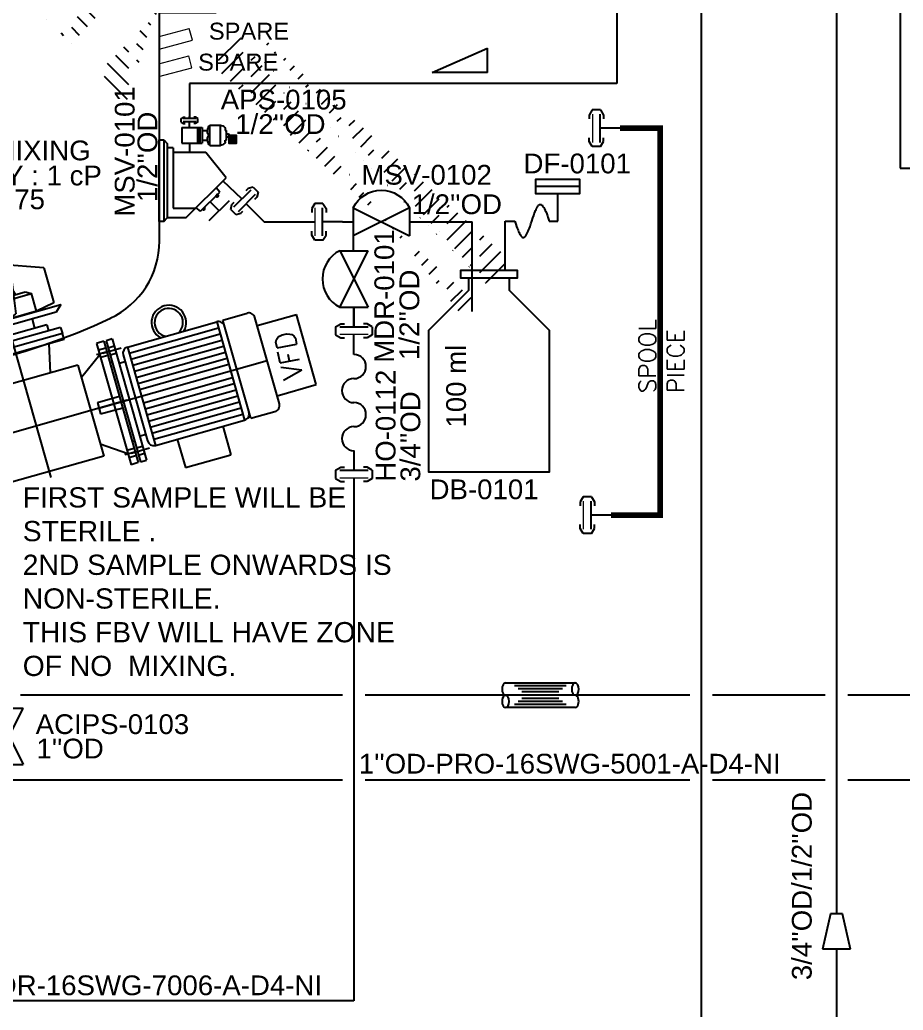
# Model space of a CAD drawing. Header units: millimetres. Extents: x -6754 to 5895, y -4820 to 1016.
# Drawn here: x -3383 to -3226.6, y -1913.6 to -1738.2 of the extents above; entities that cross this region are included whole.
import ezdxf
from ezdxf.enums import TextEntityAlignment as Align

# ---------------------------------------------------------------- set-up
doc = ezdxf.new("R2010")
doc.units = ezdxf.units.MM
doc.linetypes.add('HIDDEN', pattern=[0.375, 0.25, -0.125])
doc.layers.get('0').update_dxf_attribs({"linetype": 'CONTINUOUS'})
for name, color, linetype in [('P---AGITD------', 7, 'CONTINUOUS'), ('P---AGITD-TEXT-18-25', 3, 'CONTINUOUS'), ('P---AGITD-TEXT-25-35', 2, 'CONTINUOUS'), ('P---PEQID------', 7, 'CONTINUOUS'), ('P---PFLTD------', 7, 'CONTINUOUS'), ('P---PFLTD-TEXT-18-25', 3, 'CONTINUOUS'), ('P---PHOSD-TEXT-25-35', 2, 'CONTINUOUS'), ('P---PLINB-CHWS011', 7, 'CONTINUOUS'), ('P---PLINB-CIPS038', 7, 'CONTINUOUS'), ('P---PLINB-DRH002', 7, 'CONTINUOUS'), ('P---PLINB-DRH021', 7, 'CONTINUOUS'), ('P---PLINB-DRH029', 7, 'CONTINUOUS'), ('P---PLINB-DROD004', 7, 'CONTINUOUS'), ('P---PLINB-DROD010', 7, 'CONTINUOUS'), ('P---PLINB-DROD014', 7, 'CONTINUOUS'), ('P---PLINB-DROD021', 7, 'CONTINUOUS'), ('P---PLINB-EX011', 7, 'CONTINUOUS'), ('P---PLINB-P018', 7, 'CONTINUOUS'), ('P---PLINB-P024', 7, 'CONTINUOUS'), ('P---PLINB-PRO009', 7, 'CONTINUOUS'), ('P---PLINB-PS023', 7, 'CONTINUOUS'), ('P---PLIND-TEXT-25-35', 2, 'CONTINUOUS'), ('P---PREDD-TEXT-18-25', 3, 'CONTINUOUS'), ('P---PVLSD------', 7, 'CONTINUOUS'), ('P---PVLSD-TEXT-18-25', 3, 'CONTINUOUS'), ('P---PVLSD-TEXT-25-35', 2, 'CONTINUOUS'), ('P---STRND------', 7, 'CONTINUOUS'), ('P---STRND-TEXT-25-35', 2, 'CONTINUOUS'), ('P---TANKB-V01', 7, 'CONTINUOUS'), ('VALVE', 6, 'CONTINUOUS'), ('VESSEL', 7, 'CONTINUOUS')]:
    doc.layers.add(name, color=color, linetype=linetype)
doc.styles.add('ROMANS', font='romans.shx')
doc.styles.get("Standard").update_dxf_attribs({"font": 'arial.ttf'})
pattern_1 = [(45, (708908577.5891, 361984327.2978), (0, 2.4091757430243), [5.110633514888, -1.703544504963]), (135, (708908578.7937, 361984328.5024), (2e-16, 2.4091757430243), [5.110633514888, -1.703544504963])]

# ---------------------------------------------------------------- blocks, each defined once
blk = doc.blocks.new('A$C01EA5890')
for p, q in [((9.62, 59.03), (28.98, 3.2)), ((8.18, 55.4), (13.01, 57.08)), ((8.18, 55.4), (10.27, 49.37)), ((11.49, 55.71), (10.21, 55.26)), ((10.21, 55.26), (15.16, 52.86)), ((11.49, 55.71), (16.01, 53.51)), ((13.01, 57.08), (15.1, 51.04)), ((24.14, 56.16), (13.27, 56.32)), ((24.14, 56.16), (27.17, 47.42)), ((0, 47.78), (8.44, 54.65)), ((15.16, 52.86), (16.76, 44.44)), ((16.01, 53.51), (17.79, 44.11)), ((10.27, 49.37), (15.1, 51.04)), ((14.65, 50.88), (14.91, 50.13)), ((3.03, 39.04), (0, 47.78)), ((6.29, 44.28), (21.38, 49.51)), ((7.33, 45.49), (19.81, 49.81)), ((10.98, 48.77), (9.84, 47.44)), ((10.72, 49.52), (10.98, 48.77)), ((10.98, 48.77), (14.91, 50.13)), ((14.91, 50.13), (16.63, 49.8)), ((17.23, 49.28), (17.34, 48.96)), ((19.81, 49.81), (21.38, 49.51)), ((22.92, 45.05), (21.38, 49.51)), ((78.93, 44.66), (88.67, 48.04)), ((94.72, 30.59), (88.67, 48.04)), ((1.8, 37.72), (28.96, 47.14)), ((7.33, 45.49), (6.29, 44.28)), ((9.69, 46.66), (9.8, 46.34)), ((27.17, 47.42), (22.92, 45.05)), ((28.96, 47.14), (27.97, 45.11)), ((70.17, 45.54), (76.2, 47.64)), ((78.64, 21.1), (70.17, 45.54)), ((85.67, 25.22), (78.24, 46.65)), ((27.97, 45.11), (3.83, 36.74)), ((7.83, 39.82), (6.29, 44.28)), ((22.92, 45.05), (7.83, 39.82)), ((14.31, 42.06), (16.76, 44.44)), ((16.45, 42.8), (17.79, 44.11)), ((21.94, 43.02), (22.72, 40.75)), ((46.48, 37.33), (68.66, 45.02)), ((47, 35.82), (69.18, 43.51)), ((68.66, 45.02), (77.14, 20.57)), ((29.28, 41.34), (5.14, 32.97)), ((25.74, 41.8), (7.63, 35.52)), ((25.74, 41.8), (26.26, 40.29)), ((29.28, 41.34), (29.8, 39.83)), ((47.52, 34.31), (69.7, 42)), ((48.05, 32.8), (70.23, 40.49)), ((1.8, 37.72), (3.83, 36.74)), ((3.03, 39.04), (7.83, 39.82)), ((29.8, 39.83), (5.66, 31.46)), ((30.33, 38.32), (6.19, 29.95)), ((9.87, 38.83), (10.65, 36.57)), ((30.33, 38.32), (29.8, 39.83)), ((40.43, 38.44), (38.62, 37.81)), ((38.62, 37.81), (49.08, 7.63)), ((40.43, 38.44), (50.89, 8.26)), ((42.47, 39.15), (40.96, 38.62)), ((40.96, 38.62), (51.42, 8.45)), ((42.47, 39.15), (52.93, 8.97)), ((48.57, 31.29), (70.75, 38.98)), ((7.63, 35.52), (8.16, 34.01)), ((26.56, 37.01), (27.34, 29.68)), ((42.1, 36.06), (38.78, 34.91)), ((41.03, 36.71), (39.22, 36.08)), ((40.15, 21.44), (81.95, 35.94)), ((40.36, 35.46), (44.89, 37.03)), ((41.56, 36.89), (43.07, 37.41)), ((42.19, 35.08), (43.69, 35.6)), ((45.49, 35.29), (52.92, 13.87)), ((46.48, 37.33), (54.95, 12.88)), ((49.09, 29.78), (71.27, 37.47)), ((49.62, 28.27), (71.8, 35.97)), ((5.14, 32.97), (5.66, 31.46)), ((35.24, 29.03), (39.58, 35.04)), ((41.66, 34.9), (39.85, 34.27)), ((42.26, 33.16), (42.79, 33.34)), ((42.26, 33.16), (49.06, 13.54)), ((44.56, 33.11), (46.07, 33.63)), ((50.14, 26.76), (72.32, 34.46)), ((6.19, 29.95), (5.66, 31.46)), ((34.19, 32.05), (7.03, 22.63)), ((9.96, 31.26), (13.88, 25.01)), ((34.19, 32.05), (42.04, 9.42)), ((51.29, 23.44), (73.47, 31.14)), ((84.98, 27.21), (94.72, 30.59)), ((51.81, 21.94), (74, 29.63)), ((52.34, 20.43), (74.52, 28.12)), ((52.86, 18.92), (75.04, 26.61)), ((53.38, 17.41), (75.57, 25.1)), ((7.03, 22.63), (14.88, 0)), ((47.17, 23.87), (9.45, 10.79)), ((39.66, 22.88), (45.16, 24.79)), ((39.66, 22.88), (40.65, 20.01)), ((53.91, 15.9), (76.09, 23.59)), ((78.64, 21.1), (84.68, 23.19)), ((40.65, 20.01), (46.16, 21.92)), ((54.43, 14.39), (76.61, 22.08)), ((54.95, 12.88), (77.14, 20.57)), ((71.7, 18.69), (74.16, 11.6)), ((50.84, 15), (52.35, 15.53)), ((49.06, 13.54), (49.59, 13.73)), ((60.39, 14.77), (62.85, 7.67)), ((40.99, 12.44), (48.12, 10.41)), ((50.73, 11.16), (47.41, 10.01)), ((49.66, 11.81), (47.85, 11.18)), ((49, 10.56), (53.52, 12.13)), ((50.19, 11.99), (51.7, 12.51)), ((50.82, 10.18), (52.33, 10.7)), ((62.85, 7.67), (74.16, 11.6)), ((42.04, 9.42), (14.88, 0)), ((50.29, 10), (48.48, 9.37)), ((50.89, 8.26), (49.08, 7.63)), ((51.42, 8.45), (52.93, 8.97))]:
    blk.add_line(p, q)
for centre, radius, start, end in [((10.85, 55.49), 2.15, 40.6936, 177.5564), ((16.48, 49.01), 0.799, 19.125, 79.125), ((56.55, 44.12), 4.39, 333.964, 244.286), ((56.55, 44.12), 3.59, 319.0515, 259.1986), ((76.73, 46.13), 1.6, 19.125, 109.125), ((10.44, 46.92), 0.799, 139.125, 199.125), ((69.18, 43.51), 1.6, 19.125, 109.125), ((47, 35.82), 1.6, 109.125, 199.125), ((84.16, 24.7), 1.6, 289.125, 19.125), ((76.61, 22.08), 1.6, 289.125, 19.125), ((54.43, 14.39), 1.6, 199.125, 289.125)]:
    blk.add_arc(centre, radius, start, end)
blk = doc.blocks.new('phi_15862426439')
at = {"color": 0, "linetype": 'ByBlock', "xscale": 0.8324213095647792, "yscale": 0.8324213095647792, "zscale": 0.8324213095647792}
blk.add_blockref('A$C01EA5890', (-13.89, -32.18), dxfattribs=at)
at = {"flags": 1}
blk.add_attdef('PHI_CONNECTIONPOINT', (0, 0), '', height=0.1, rotation=180, dxfattribs=at)
blk.add_attdef('PHI_INSERTPOINT', (0, 0), '', height=0.1, dxfattribs=at)
for tag, p in [('TAG_PRJ', (5.93, -33.83)), ('CODE', (8.25, -37.33))]:
    blk.add_attdef(tag, p, '', height=2.5)
blk = doc.blocks.new('phi_15825383630')
at = {"color": 0, "linetype": 'ByBlock'}
for p, q in [((-9.31, 8.69), (-9.31, 13.59)), ((-7.78, 8.69), (-9.31, 8.69)), ((0, 8.69), (-1.7, 8.69)), ((0, 0), (0, 8.69))]:
    blk.add_line(p, q, dxfattribs=at)
for points in [[(-5.39, 13.59), (-13.23, 13.59), (-13.23, 16.07), (-5.39, 16.07), (-5.39, 13.59), (-5.39, 13.59)], [(-13.23, 14.83), (-5.39, 14.83), (-5.39, 14.83)], [(-1.7, 8.69), (-1.89, 8.14), (-2.03, 7.74), (-2.14, 7.45), (-2.3, 7.04), (-2.38, 6.85), (-2.46, 6.67), (-2.55, 6.47), (-2.64, 6.32), (-2.71, 6.19), (-2.77, 6.09), (-2.88, 5.95), (-2.97, 5.86), (-3.03, 5.81), (-3.13, 5.77), (-3.22, 5.75), (-3.32, 5.76), (-3.4, 5.8), (-3.47, 5.86), (-3.54, 5.92), (-3.65, 6.06), (-3.74, 6.18), (-3.86, 6.4), (-3.99, 6.66), (-4.08, 6.87), (-4.17, 7.07), (-4.31, 7.45), (-4.42, 7.74), (-4.58, 8.21), (-4.74, 8.69), (-4.93, 9.25), (-5.06, 9.65), (-5.17, 9.95), (-5.32, 10.37), (-5.4, 10.56), (-5.48, 10.75), (-5.57, 10.95), (-5.65, 11.1), (-5.73, 11.23), (-5.79, 11.32), (-5.91, 11.46), (-5.99, 11.54), (-6.06, 11.59), (-6.16, 11.62), (-6.26, 11.63), (-6.37, 11.59), (-6.46, 11.54), (-6.55, 11.47), (-6.62, 11.39), (-6.75, 11.23), (-6.84, 11.09), (-6.98, 10.84), (-7.12, 10.57), (-7.22, 10.35), (-7.39, 9.94), (-7.5, 9.62), (-7.58, 9.38), (-7.69, 9.03), (-7.78, 8.69)]]:
    blk.add_lwpolyline(points, dxfattribs=at)
blk.add_attdef('CODE', (-16.66, 18.93), '', height=2)
at = {"flags": 1}
for p, rotation in [((-13.23, 16.07), 180), ((-9.31, 16.07), 90)]:
    blk.add_attdef('PHI_CONNECTIONPOINT', p, '', height=0.08, rotation=rotation, dxfattribs=at)
blk.add_attdef('PHI_CONNECTIONPOINT', (-5.39, 16.07), '', height=0.08, dxfattribs=at)
blk = doc.blocks.new('phi_15825385022')
at = {"color": 0, "linetype": 'ByBlock'}
for points in [[(-4.97, 35.81), (-4.97, 35.81), (4.97, 35.81), (4.97, 34.39), (-4.97, 34.39), (-4.97, 35.81)], [(3.55, 34.39), (3.55, 34.39), (3.55, 32.26), (10.65, 25.16), (10.65, 0), (-10.65, 0), (-10.65, 25.16), (-3.55, 32.26), (-3.55, 34.39)]]:
    blk.add_lwpolyline(points, dxfattribs=at)
for tag, p in [('USER1', (-4.08, 7.91)), ('CODE', (1.54, 7.25))]:
    blk.add_attdef(tag, p, '', height=3.5, rotation=90)
at = {"flags": 1}
blk.add_attdef('PHI_INSERTPOINT', (0, 0), '', height=0.129, dxfattribs=at)
blk = doc.blocks.new('mdv')
at = {"color": 6}
blk.add_arc((2897.55, 795.91), 5.59, 26.5651, 153.4349, dxfattribs=at)
at = {"layer": 'VALVE'}
for p, q in [((2892.55, 798.41), (2892.55, 793.41)), ((2902.55, 798.41), (2892.55, 793.41)), ((2892.55, 798.41), (2902.55, 793.41)), ((2902.55, 798.41), (2902.55, 793.41))]:
    blk.add_line(p, q, dxfattribs=at)
blk = doc.blocks.new('phi_158262622911')
at = {"color": 0, "linetype": 'ByBlock'}
blk.add_blockref('mdv', (-2897.55, -795.91), dxfattribs=at)
at = {"flags": 1}
blk.add_attdef('PHI_CONNECTIONPOINT', (-5, 0), '', height=0.1, rotation=180, dxfattribs=at)
for tag, p in [('PHI_INSERTPOINT', (0, 0)), ('PHI_CONNECTIONPOINT', (5, 0))]:
    blk.add_attdef(tag, p, '', height=0.1, dxfattribs=at)
for tag, p in [('PRJ_TAG_B', (-11.44, -5.46)), ('DNCALC', (-6.73, -8.7))]:
    blk.add_attdef(tag, p, '', height=2.5)
blk = doc.blocks.new('phi_158262624512')
at = {"color": 0, "linetype": 'ByBlock'}
blk.add_blockref('mdv', (-2897.55, -795.91), dxfattribs=at)
at = {"flags": 1}
blk.add_attdef('PHI_CONNECTIONPOINT', (-5, 0), '', height=0.1, rotation=180, dxfattribs=at)
for tag, p in [('PHI_INSERTPOINT', (0, 0)), ('PHI_CONNECTIONPOINT', (5, 0))]:
    blk.add_attdef(tag, p, '', height=0.1, dxfattribs=at)
for tag, p in [('PRJ_TAG_B', (-11.44, -5.46)), ('DNCALC', (-6.73, -8.7))]:
    blk.add_attdef(tag, p, '', height=2.5)
blk = doc.blocks.new('rgyjryjyfrjfhjgfgj')
at = {"color": 0, "linetype": 'ByBlock'}
for p, q in [((716.48, 396.87), (717.39, 397.41)), ((717.39, 397.41), (718.05, 397.41)), ((722.07, 397.41), (721.4, 397.41)), ((722.97, 396.87), (722.07, 397.41)), ((722.97, 395.42), (722.97, 396.87)), ((716.48, 395.42), (717.39, 394.88)), ((717.39, 394.88), (718.05, 394.88)), ((722.07, 394.88), (721.4, 394.88)), ((722.97, 395.42), (722.07, 394.88))]:
    blk.add_line(p, q, dxfattribs=at)
at = {"color": 6, "linetype": 'ByBlock'}
blk.add_line((719.73, 391.95), (719.73, 395.48), dxfattribs=at)
at = {"color": 1, "linetype": 'ByBlock', "lineweight": 15}
blk.add_lwpolyline([(717.23, 396.8), (722.23, 396.8)], dxfattribs=at)
at = {"color": 6, "linetype": 'ByBlock'}
blk.add_lwpolyline([(717.23, 395.48), (722.23, 395.48)], dxfattribs=at)
blk = doc.blocks.new('phi_15825218758')
at = {"color": 0, "linetype": 'ByBlock'}
blk.add_line((-3.24, 3.47), (-3.24, 4.92), dxfattribs=at)
blk.add_blockref('rgyjryjyfrjfhjgfgj', (-719.73, -391.95), dxfattribs=at)
at = {"flags": 1}
for p, rotation in [((0, 4.85), 90), ((0, 0), 270)]:
    blk.add_attdef('PHI_CONNECTIONPOINT', p, '', height=0.1, rotation=rotation, dxfattribs=at)
blk = doc.blocks.new('hhg')
at = {"color": 6}
for centre, start, end in [((385.22, 231.26), 0, 180), ((395.86, 231.26), 0, 180), ((390.54, 231.26), 180, 0), ((401.18, 231.26), 180, 0)]:
    blk.add_arc(centre, 2.66, start, end, dxfattribs=at)
blk = doc.blocks.new('phi_158624461021')
at = {"color": 0, "linetype": 'ByBlock', "xscale": 0.8, "yscale": 0.8, "zscale": 0.8}
blk.add_blockref('hhg', (-306.05, -185.01), dxfattribs=at)
for tag, p, height in [('CODE', (2.57, 8.01), 3.5), ('DN', (4.94, 3.52), 3.5), ('DNCALC', (4.94, 3.52), 2)]:
    blk.add_attdef(tag, p, '', height=height)
at = {"flags": 1}
blk.add_attdef('PHI_CONNECTIONPOINT', (0, 0), '', height=0.08, rotation=180, dxfattribs=at)
blk.add_attdef('PHI_CONNECTIONPOINT', (17.03, 0), '', height=0.08, dxfattribs=at)
blk = doc.blocks.new('phi_158624437617')
at = {"color": 0, "linetype": 'ByBlock'}
blk.add_line((-3.24, 3.47), (-3.24, 4.92), dxfattribs=at)
blk.add_blockref('rgyjryjyfrjfhjgfgj', (-719.73, -391.95), dxfattribs=at)
at = {"flags": 1}
for p, rotation in [((0, 4.85), 90), ((0, 0), 270)]:
    blk.add_attdef('PHI_CONNECTIONPOINT', p, '', height=0.1, rotation=rotation, dxfattribs=at)
blk = doc.blocks.new('A$C25422821')
at = {"color": 6}
blk.add_line((15.86, 9.01), (15.86, 3.61), dxfattribs=at)
at = {"layer": 'VALVE', "color": 6}
for p, q in [((0, 12.63), (0, 0)), ((0, 12.63), (15.86, 9.01)), ((15.86, 3.61), (0, 0))]:
    blk.add_line(p, q, dxfattribs=at)
blk = doc.blocks.new('phi_15825407484')
at = {"color": 0, "linetype": 'ByBlock', "xscale": 0.3945994, "yscale": 0.3945994, "zscale": 0.3945994}
blk.add_blockref('A$C25422821', (-6.26, -2.49), dxfattribs=at)
at = {"flags": 1}
for tag in ['PHI_CONNECTIONPOINT', 'PHI_INSERTPOINT']:
    blk.add_attdef(tag, (-6.26, 0), '', height=0.1, rotation=180, dxfattribs=at)
blk.add_attdef('PHI_CONNECTIONPOINT', (0, 0), '', height=0.1, dxfattribs=at)
blk.add_attdef('SPECRED', (-9.78, -6.17), '', height=2.5)
blk = doc.blocks.new('SVG')
at = {"color": 5}
for p, q in [((3396.9, 1401.57), (3397.55, 1400.9)), ((3397.55, 1387.82), (3397.55, 1400.9)), ((3398.55, 1400.2), (3397.55, 1400.2)), ((3398.55, 1400.2), (3398.55, 1389.51)), ((3404.33, 1399.34), (3398.55, 1399.34)), ((3407.92, 1394.85), (3404.33, 1399.34)), ((3400.83, 1387.82), (3407.92, 1394.85)), ((3406.78, 1392.33), (3406.17, 1393.11)), ((3410.7, 1391.13), (3407.37, 1394.3)), ((3411.81, 1392.98), (3411.4, 1392.57)), ((3412.69, 1393.2), (3411.81, 1392.98)), ((3412.69, 1393.2), (3413.57, 1392.32)), ((3403.35, 1388.94), (3406.78, 1392.33)), ((3406.35, 1391.54), (3406.17, 1391.73)), ((3406.5, 1391.68), (3406.32, 1391.87)), ((3412.27, 1392.71), (3409.22, 1389.65)), ((3413.08, 1391.9), (3410.03, 1388.85)), ((3413.35, 1391.43), (3412.95, 1391.03)), ((3413.57, 1392.32), (3413.35, 1391.43)), ((3398.55, 1389.51), (3402.53, 1389.51)), ((3403.35, 1388.94), (3402.6, 1389.54)), ((3404.17, 1389.38), (3403.99, 1389.57)), ((3408.45, 1390.82), (3404.88, 1387.26)), ((3405.07, 1390.64), (3406.67, 1389.04)), ((3408.73, 1389.24), (3408.95, 1390.12)), ((3408.95, 1390.12), (3409.35, 1390.53)), ((3396.9, 1387.16), (3397.55, 1387.82)), ((3397.55, 1387.82), (3400.83, 1387.82)), ((3404.02, 1389.23), (3403.84, 1389.42)), ((3408.73, 1389.24), (3409.61, 1388.35)), ((3409.61, 1388.35), (3410.5, 1388.58)), ((3410.5, 1388.58), (3410.9, 1388.98))]:
    blk.add_line(p, q, dxfattribs=at)
for points in [[(3396.9, 1401.57), (3396.9, 1387.16), (3396.09, 1387.16), (3396.09, 1401.57)], [(3406.59, 1391.78), (3406.41, 1391.96), (3406.07, 1391.63), (3406.25, 1391.43)], [(3406.54, 1391.6), (3406.48, 1391.66), (3406.36, 1391.55), (3406.42, 1391.48)], [(3404.26, 1389.47), (3404.08, 1389.66), (3403.74, 1389.32), (3403.92, 1389.13)]]:
    blk.add_lwpolyline(points, close=True, dxfattribs=at)
for centre, radius, start, end in [((3406.3, 1391.73), 0.174, 279.2404, 350.7596), ((3406.46, 1391.74), 0.118, 266.0649, 3.7071), ((3406.48, 1391.79), 0.0874, 263.3234, 6.6766), ((3403.9, 1389.25), 0.0981, 266.0649, 3.7071), ((3403.97, 1389.43), 0.174, 279.2404, 350.7596)]:
    blk.add_arc(centre, radius, start, end, dxfattribs=at)
blk = doc.blocks.new('phi_16763516642')
at = {"color": 0, "linetype": 'ByBlock'}
blk.add_lwpolyline([(8.12, -5.56), (8.06, -5.5), (7.94, -5.61), (8, -5.68)], close=True, dxfattribs=at)
blk.add_arc((8.06, -5.37), 0.0874, 263.3234, 6.6766, dxfattribs=at)
blk.add_blockref('SVG', (-3396.09, -1394.86), dxfattribs=at)
for tag, p in [('CODE', (-4.39, -6.87)), ('DN1', (-0.36, -4.27))]:
    blk.add_attdef(tag, p, '', height=3.5, rotation=90)
at = {"flags": 1}
for tag, p, rotation in [('PHI_CONNECTIONPOINT', (0, 0), 180), ('PHI_INSERTPOINT', (0, 0), 180), ('PHI_CONNECTIONPOINT', (15.46, -4.48), 316.334)]:
    blk.add_attdef(tag, p, '', height=0.1, rotation=rotation, dxfattribs=at)
blk = doc.blocks.new('SIP VALVE')
at = {"ltscale": 5}
h = blk.add_hatch(dxfattribs=at)
h.set_pattern_fill('ANSI37', color=5, scale=2.140075, angle=450, style=0)
h.set_pattern_definition([(135, (8741.03912, 10457.45807), (-0.18915772, -0.18915772), []), (225, (8741.03912, 10457.45807), (0.18915772, -0.18915772), [])])
h.paths.add_polyline_path([(8227.73, 10699.89), (8227.73, 10699.35), (8229.44, 10699.35), (8229.44, 10699.89)])
h.paths.add_polyline_path([(8229.44, 10699.89), (8229.44, 10699.35), (8231.15, 10699.35), (8231.15, 10699.89)])
at = {"color": 5, "ltscale": 5}
for p, q in [((8229.12, 10705.83), (8229.12, 10706.15)), ((8229.55, 10706.37), (8229.33, 10706.37)), ((8229.76, 10705.83), (8229.76, 10706.15)), ((8227.19, 10702.11), (8227.19, 10704.44)), ((8227.19, 10704.44), (8231.69, 10704.44)), ((8227.93, 10705.51), (8228.37, 10705.51)), ((8228.37, 10705.51), (8228.37, 10705.83)), ((8228.37, 10705.83), (8230.51, 10705.83)), ((8230.51, 10705.51), (8230.51, 10705.83)), ((8230.95, 10705.51), (8230.51, 10705.51)), ((8231.69, 10702.11), (8231.69, 10704.44)), ((8227.19, 10702.11), (8231.69, 10702.11)), ((8231.15, 10700.42), (8227.73, 10700.42)), ((8227.73, 10699.35), (8227.73, 10700.42)), ((8231.15, 10699.89), (8227.73, 10699.89)), ((8228.37, 10700.42), (8228.37, 10701.57)), ((8230.51, 10700.42), (8230.51, 10701.57)), ((8231.15, 10699.35), (8231.15, 10700.42)), ((8227.73, 10697.64), (8226.49, 10697.64)), ((8231.15, 10699.35), (8227.73, 10699.35)), ((8227.73, 10695.93), (8227.73, 10699.35)), ((8231.15, 10699.35), (8227.73, 10699.35)), ((8231.15, 10695.93), (8231.15, 10699.35)), ((8231.15, 10697.64), (8232.39, 10697.64)), ((8232.35, 10699.49), (8232.04, 10698.97)), ((8232.04, 10698.97), (8232.04, 10698.59)), ((8232.35, 10699.49), (8233.18, 10699.49)), ((8233.18, 10699.49), (8233.49, 10698.97)), ((8233.49, 10698.97), (8233.49, 10698.59)), ((8231.15, 10695.93), (8227.73, 10695.93)), ((8232.04, 10696.31), (8232.04, 10696.68)), ((8232.35, 10695.79), (8232.04, 10696.31)), ((8232.35, 10695.79), (8233.18, 10695.79)), ((8233.18, 10695.79), (8233.49, 10696.31)), ((8233.49, 10696.31), (8233.49, 10696.68))]:
    blk.add_line(p, q, dxfattribs=at)
for points in [[(8232.39, 10699.06), (8232.39, 10696.21)], [(8233.14, 10699.06), (8233.14, 10696.21)]]:
    blk.add_lwpolyline(points, dxfattribs=at)
for centre, radius, start, end in [((8229.33, 10706.15), 0.214, 90, 180), ((8229.55, 10706.15), 0.214, 0, 90), ((8228.68, 10704.29), 1.49, 129.492, 174.1041), ((8227.93, 10705.19), 0.321, 90, 129.492), ((8230.95, 10705.19), 0.321, 50.508, 90), ((8230.21, 10704.29), 1.49, 5.8959, 50.508), ((8228.47, 10703.34), 1.77, 224.0143, 303.1553), ((8230.41, 10703.34), 1.77, 236.8447, 315.9857)]:
    blk.add_arc(centre, radius, start, end, dxfattribs=at)
blk = doc.blocks.new('phi_16763517814')
at = {"color": 0, "linetype": 'ByBlock'}
blk.add_blockref('SIP VALVE', (-8226.49, -10697.64), dxfattribs=at)
at = {"flags": 1}
blk.add_attdef('PHI_CONNECTIONPOINT', (0, 0), '', height=0.1, rotation=180, dxfattribs=at)
for tag, p in [('PHI_INSERTPOINT', (0, 0)), ('PHI_CONNECTIONPOINT', (6.65, 0))]:
    blk.add_attdef(tag, p, '', height=0.1, dxfattribs=at)
for tag, p in [('PRJ_TAG_B', (-5.3, -7.15)), ('DNCALC', (-4.26, -12.66))]:
    blk.add_attdef(tag, p, '', height=3.5)
blk = doc.blocks.new('lv')
at = {"linetype": 'ByBlock'}
h = blk.add_hatch(dxfattribs=at)
h.set_pattern_fill('AR-HBONE', color=0, scale=0.016767, style=0)
h.set_pattern_definition(pattern_1)
edge = h.paths.add_edge_path()
edge.add_line((96.18, 368.77), (104.56, 368.77))
edge.add_line((104.56, 368.77), (104.56, 371.03))
edge.add_arc((104.63, 373.06), 2.03, 180.0172, 268.0941, ccw=False)
edge.add_line((102.6, 373.06), (102.6, 377.23))
edge.add_arc((104.63, 377.23), 2.03, 91.9059, 180.0172, ccw=False)
edge.add_line((104.56, 379.26), (104.56, 382.36))
edge.add_arc((104.63, 384.39), 2.03, 180.0172, 268.0941, ccw=False)
edge.add_line((102.6, 384.39), (102.6, 388.56))
edge.add_arc((104.63, 388.56), 2.03, 91.9059, 180.0172, ccw=False)
edge.add_line((104.56, 390.59), (104.56, 393.69))
edge.add_arc((104.63, 395.72), 2.03, 180.0172, 268.0941, ccw=False)
edge.add_line((102.6, 395.72), (102.6, 399.89))
edge.add_arc((104.63, 399.89), 2.03, 91.9059, 180.0172, ccw=False)
edge.add_line((104.56, 401.92), (104.56, 407.46))
edge.add_line((104.56, 407.46), (96.18, 399.08))
edge.add_line((96.18, 399.08), (96.18, 368.77))
h = blk.add_hatch(dxfattribs=at)
h.set_pattern_fill('AR-HBONE', color=0, scale=0.016767, style=0)
h.set_pattern_definition(pattern_1)
edge = h.paths.add_edge_path()
edge.add_line((200.81, 359.61), (209.19, 359.61))
edge.add_line((209.19, 359.61), (209.19, 399.08))
edge.add_line((209.19, 399.08), (200.81, 407.46))
edge.add_line((200.81, 407.46), (200.81, 401.92))
edge.add_arc((200.74, 399.89), 2.03, -0.0172, 88.0941, ccw=False)
edge.add_line((202.77, 399.89), (202.77, 395.72))
edge.add_arc((200.74, 395.72), 2.03, 271.9059, 359.9828, ccw=False)
edge.add_line((200.81, 393.69), (200.81, 390.59))
edge.add_arc((200.74, 388.56), 2.03, -0.0172, 88.0941, ccw=False)
edge.add_line((202.77, 388.56), (202.77, 384.39))
edge.add_arc((200.74, 384.39), 2.03, 271.9059, 359.9828, ccw=False)
edge.add_line((200.81, 382.36), (200.81, 379.26))
edge.add_arc((200.74, 377.23), 2.03, -0.0172, 88.0941, ccw=False)
edge.add_line((202.77, 377.23), (202.77, 373.06))
edge.add_arc((200.74, 373.06), 2.03, 271.9059, 359.9828, ccw=False)
edge.add_line((200.81, 371.03), (200.81, 367.93))
edge.add_arc((200.74, 365.9), 2.03, -0.0172, 88.0941, ccw=False)
edge.add_line((202.77, 365.9), (202.77, 361.73))
edge.add_arc((200.74, 361.73), 2.03, 271.9059, 359.9828, ccw=False)
edge.add_line((200.81, 359.7), (200.81, 359.61))
h = blk.add_hatch(dxfattribs=at)
h.set_pattern_fill('AR-HBONE', color=0, scale=0.016767, style=0)
h.set_pattern_definition([(45, (708908577.6021, 361984345.1384), (0, 2.4091757430243), [5.110633514888, -1.703544504963]), (135, (708908578.8067, 361984346.343), (2e-16, 2.4091757430243), [5.110633514888, -1.703544504963])])
edge = h.paths.add_edge_path()
edge.add_arc((105.49, 322.51), 2.03, 113.7652, 201.841, ccw=False)
edge.add_arc((117.15, 325.93), 12.58, 180.4721, 187.1417, ccw=False)
edge.add_line((104.57, 325.83), (104.57, 325.83))
edge.add_line((104.57, 325.83), (96.2, 325.83))
edge.add_arc((117.15, 325.83), 20.96, 180, 243.1534)
edge.add_arc((120.2, 330.68), 26.67, 242.0152, 248.5951)
edge.add_arc((152.71, 401.57), 104.63, 246.1876, 249.4688)
edge.add_arc((152.71, 401.58), 104.63, 249.4688, 250.3466)
edge.add_line((117.52, 303.04), (122.6, 310.26))
edge.add_arc((152.7, 401.68), 96.25, 248.6089, 251.7749, ccw=False)
edge.add_arc((143.09, 375.99), 68.83, 248.2545, 249.6338)
edge.add_arc((117.3, 312.33), 2.03, 247.1815, 334.9168, ccw=False)
edge.add_line((116.51, 310.46), (112.66, 312.08))
edge.add_arc((113.45, 313.95), 2.03, 159.0874, 247.1617, ccw=False)
edge.add_arc((117.15, 325.93), 12.58, 243.5832, 244.8587)
edge.add_arc((152.7, 401.68), 96.25, 244.8587, 245.3637)
edge.add_arc((126.79, 343.95), 32.97, 239.8881, 244.4657, ccw=False)
edge.add_arc((117.15, 325.93), 12.58, 225.1231, 236.7102, ccw=False)
edge.add_arc((107.04, 318.64), 2.03, 201.8533, 307.3424, ccw=False)
edge.add_line((105.16, 317.88), (103.6, 321.76))
at = {"color": 0, "linetype": 'ByBlock'}
for p, q in [((104.57, 417.68), (104.57, 325.93)), ((96.18, 399.08), (104.56, 407.46)), ((209.19, 399.08), (200.81, 407.46)), ((102.6, 399.89), (102.6, 395.72)), ((202.77, 399.89), (202.77, 395.72)), ((96.18, 399.08), (96.18, 368.77)), ((209.19, 399.08), (209.19, 359.61)), ((102.6, 388.56), (102.6, 384.39)), ((202.77, 388.56), (202.77, 384.39)), ((102.6, 377.23), (102.6, 373.06)), ((202.77, 377.23), (202.77, 373.06)), ((96.18, 368.77), (104.56, 368.77)), ((202.77, 365.9), (202.77, 361.73)), ((209.19, 359.61), (200.81, 359.61)), ((96.2, 325.83), (104.57, 325.83)), ((103.6, 321.76), (105.16, 317.88)), ((112.66, 312.08), (116.51, 310.46)), ((122.6, 310.26), (117.52, 303.04))]:
    blk.add_line(p, q, dxfattribs=at)
blk.add_line((200.82, 325.93), (200.82, 418.04))
for centre, radius, start, end in [((152.68, 341.36), 96.25, 64.8588, 115.1413), ((117.14, 417.11), 12.58, 115.1413, 177.3924), ((188.12, 416.97), 12.74, 4.782, 64.66), ((104.63, 399.89), 2.03, 91.9059, 180.0018), ((200.74, 399.89), 2.03, 359.9982, 88.0941), ((104.63, 395.72), 2.03, 179.9982, 268.0941), ((200.74, 395.72), 2.03, 271.9059, 0.0018), ((104.63, 388.56), 2.03, 91.9059, 180.0018), ((200.74, 388.56), 2.03, 359.9982, 88.0941), ((104.63, 384.39), 2.03, 179.9982, 268.0941), ((200.74, 384.39), 2.03, 271.9059, 0.0018), ((104.63, 377.23), 2.03, 91.9059, 180.0018), ((200.74, 377.23), 2.03, 359.9982, 88.0941), ((104.63, 373.06), 2.03, 179.9982, 268.0941), ((200.74, 373.06), 2.03, 271.9059, 0.0018), ((200.74, 365.9), 2.03, 359.9982, 88.0941), ((200.74, 361.73), 2.03, 271.9059, 0.0018), ((117.15, 325.83), 20.96, 180, 244.8587), ((117.15, 325.93), 12.58, 180, 244.8587), ((188.24, 325.93), 12.58, 295.1412, 0), ((105.49, 322.51), 2.03, 113.7652, 201.8611), ((107.04, 318.64), 2.03, 201.8575, 307.3424), ((113.45, 313.95), 2.03, 158.3029, 247.1833), ((152.7, 401.68), 96.25, 244.8587, 295.1412), ((117.3, 312.33), 2.03, 247.1797, 335.046), ((152.71, 401.57), 104.63, 244.8587, 250.3466)]:
    blk.add_arc(centre, radius, start, end, dxfattribs=at)
blk = doc.blocks.new('phi_16777579944')
at = {"color": 0, "linetype": 'ByBlock'}
blk.add_blockref('lv', (-152.75, -305.43), dxfattribs=at)
at = {"flags": 1}
for tag, p, height, rotation in [('PHI_CONNECTIONPOINT', (-0.06, 132.18), 0.0783, 90), ('PHI_CONNECTIONPOINT', (0, 0), 0.0595, 270), ('PHI_INSERTPOINT', (0, 0), 0.0595, 270)]:
    blk.add_attdef(tag, p, '', height=height, rotation=rotation, dxfattribs=at)
for tag, p in [('P_NAME', (-7.91, 80.82)), ('USER1', (-8.61, 76.14)), ('USER2', (-8.33, 71.95)), ('USER3', (-8.37, 67.94)), ('CODE', (-6.6, 63.61))]:
    blk.add_attdef(tag, p, '', height=3.5)
blk = doc.blocks.new('ADV')
at = {"color": 6}
blk.add_arc((1709.4, 811.99), 5.59, 26.5651, 153.4349, dxfattribs=at)
at = {"layer": 'VALVE'}
for p, q in [((1706.18, 821.46), (1712.63, 821.46)), ((1706.18, 821.46), (1706.18, 819.98)), ((1712.63, 821.46), (1712.63, 819.98)), ((1706.18, 820.72), (1712.63, 820.72)), ((1706.18, 819.98), (1712.63, 819.98)), ((1709.4, 817.58), (1709.4, 819.98)), ((1704.4, 814.49), (1704.4, 809.49)), ((1714.4, 814.49), (1704.4, 809.49)), ((1704.4, 814.49), (1714.4, 809.49)), ((1714.4, 814.49), (1714.4, 809.49))]:
    blk.add_line(p, q, dxfattribs=at)
blk = doc.blocks.new('phi_16777588438')
at = {"color": 0, "linetype": 'ByBlock'}
blk.add_blockref('ADV', (-1709.4, -811.99), dxfattribs=at)
at = {"flags": 1}
blk.add_attdef('PHI_CONNECTIONPOINT', (-5, 0), '', height=0.1, rotation=180, dxfattribs=at)
for tag, p in [('PHI_INSERTPOINT', (0, 0)), ('PHI_CONNECTIONPOINT', (5, 0))]:
    blk.add_attdef(tag, p, '', height=0.1, dxfattribs=at)
at = {"color": 7}
for tag, p in [('PRJ_TAG_B', (-12.54, -6.47)), ('DNCALC', (-8.39, -11.88))]:
    blk.add_attdef(tag, p, '', height=3.5, dxfattribs=at)
blk = doc.blocks.new('A$C66D9105F')
at = {"color": 5}
for p, q in [((0, 0), (0, 4.35)), ((9.77, 0), (0, 4.35)), ((0, 0), (9.77, 0))]:
    blk.add_line(p, q, dxfattribs=at)
blk = doc.blocks.new('gbng')
at = {"color": 0, "linetype": 'Continuous'}
for p, q in [((102.13, 150.21), (146.62, 150.21)), ((146.62, 134.51), (102.13, 134.51))]:
    blk.add_line(p, q, dxfattribs=at)
at = {"color": 1, "linetype": 'Continuous'}
for p, q in [((107.81, 148.27), (140.94, 148.27)), ((110.22, 146.34), (138.53, 146.34)), ((112.62, 144.41), (136.12, 144.41)), ((112.62, 140.3), (136.12, 140.3)), ((107.81, 136.44), (140.94, 136.44)), ((110.22, 138.37), (138.53, 138.37))]:
    blk.add_line(p, q, dxfattribs=at)
at = {"color": 0, "linetype": 'Continuous'}
for centre, start_param, end_param in [((102.13, 146.28), 0, 3.141593), ((146.62, 138.43), 3.141593, 6.283185)]:
    blk.add_ellipse(centre, major_axis=(0, 3.93), ratio=0.568604, start_param=start_param, end_param=end_param, dxfattribs=at)
at = {"color": 0, "linetype": 'Continuous', "extrusion": (0, 0, -1)}
for centre, major_axis in [((146.62, 146.28), (0, 3.93)), ((102.13, 138.43), (0, -3.93))]:
    blk.add_ellipse(centre, major_axis=major_axis, ratio=0.568604, dxfattribs=at)
blk = doc.blocks.new('phi_16781898880')
at = {"color": 0, "linetype": 'ByBlock', "xscale": 0.395994, "yscale": 0.395994, "zscale": 0.395994}
blk.add_blockref('gbng', (-40.44, -56.37), dxfattribs=at)
at = {"flags": 1}
for p, rotation in [((0, 0), 180), ((17.62, 0), 90)]:
    blk.add_attdef('PHI_INSERTPOINT', p, '', height=0.1, rotation=rotation, dxfattribs=at)

msp = doc.modelspace()

# ---------------------------------------------------------------- hatches: boundary and pattern name
h = msp.add_hatch(color=1)
h.dxf.hatch_style = 1
h.paths.add_polyline_path([(-3344.7, -1760.05), (-3344.7, -1758.6), (-3345.94, -1758.6), (-3345.94, -1760.05)])

# ---------------------------------------------------------------- linework, layer by layer
at = {"color": 32}
msp.add_line((-3352.94, -1754.86), (-3352.94, -1755.46), dxfattribs=at)
at = {"color": 5}
msp.add_line((-3352.94, -1760.98), (-3352.94, -1761.68), dxfattribs=at)
for p, q in [((-3342.95, -1770.76), (-3339.77, -1773.94)), ((-3339.77, -1773.94), (-3330.72, -1773.94)), ((-3325.86, -1773.94), (-3324.61, -1773.94)), ((-3302.91, -1789.81), (-3302.91, -1773.94))]:
    msp.add_line(p, q)
at = {"linetype": 'HIDDEN', "ltscale": 20, "const_width": 1}
msp.add_lwpolyline([(-3276.73, -1757.37), (-3269.63, -1757.37), (-3269.63, -1825.9), (-3278.34, -1825.9)], dxfattribs=at)
at = {"color": 1}
msp.add_lwpolyline([(-3345.94, -1758.6), (-3344.7, -1758.6), (-3344.7, -1760.05), (-3345.94, -1760.05)], close=True, dxfattribs=at)
at = {"layer": 'P---PLINB-CHWS011', "color": 5, "linetype": 'Continuous', "ltscale": 0.1}
for points in [[(-3227.15, -1285.76), (-3227.15, -1764.44)], [(-3227.15, -1764.44), (-3217.87, -1764.44)]]:
    msp.add_lwpolyline(points, dxfattribs=at)
at = {"layer": 'P---PLINB-CIPS038', "color": 62, "linetype": 'Continuous', "ltscale": 0.1}
for points in [[(-3325.85, -1857.77), (-3382.89, -1857.77)], [(-3264.37, -1857.77), (-3321.85, -1857.77)], [(-3240.43, -1857.77), (-3260.37, -1857.77)], [(-3164.96, -1857.77), (-3236.43, -1857.77)]]:
    msp.add_lwpolyline(points, dxfattribs=at)
at = {"layer": 'P---PLINB-DRH002', "color": 7, "linetype": 'Continuous', "ltscale": 0.1}
msp.add_lwpolyline([(-3238.43, -1559.24), (-3238.43, -1896.55)], dxfattribs=at)
at = {"layer": 'P---PLINB-DRH021', "color": 7, "linetype": 'Continuous', "ltscale": 0.1}
msp.add_lwpolyline([(-3238.43, -1902.8), (-3238.41, -1922.95)], dxfattribs=at)
at = {"layer": 'P---PLINB-DRH029', "color": 7, "linetype": 'Continuous', "ltscale": 0.1}
for points in [[(-3323.85, -1819.33), (-3323.85, -1911.92)], [(-3323.85, -1911.92), (-3428.25, -1911.92)]]:
    msp.add_lwpolyline(points, dxfattribs=at)
at = {"layer": 'P---PLINB-DROD014', "color": 7, "linetype": 'Continuous', "ltscale": 0.1}
msp.add_lwpolyline([(-3313.85, -1773.94), (-3302.91, -1773.94)], dxfattribs=at)
at = {"layer": 'P---PLINB-DROD021', "color": 7, "linetype": 'Continuous', "ltscale": 0.1}
msp.add_lwpolyline([(-3323.85, -1797.45), (-3323.85, -1796.55)], dxfattribs=at)
at = {"layer": 'P---PLINB-EX011', "color": 232, "linetype": 'Continuous', "ltscale": 0.1}
msp.add_lwpolyline([(-3262.37, -1476.07), (-3262.37, -1959.96)], dxfattribs=at)
at = {"layer": 'P---PLINB-P018', "color": 7, "linetype": 'Continuous'}
for points in [[(-3324.61, -1773.94), (-3324, -1773.95)], [(-3313.85, -1773.94), (-3302.91, -1773.94)]]:
    msp.add_lwpolyline(points, dxfattribs=at).dxf.unprotected_set("ltscale", 0)
at = {"layer": 'P---PLINB-P024', "color": 7, "linetype": 'Continuous'}
for points in [[(-3323.91, -1779.06), (-3323.93, -1776.5)], [(-3323.85, -1792.6), (-3323.85, -1789.06)], [(-3323.85, -1796.55), (-3323.85, -1793.91)]]:
    msp.add_lwpolyline(points, dxfattribs=at).dxf.unprotected_set("ltscale", 0)
at = {"layer": 'P---PLINB-PRO009', "color": 4, "linetype": 'Continuous', "ltscale": 0.1}
for points in [[(-3384.89, -1872.77), (-3325.85, -1872.77)], [(-3321.85, -1872.77), (-3264.37, -1872.77)], [(-3260.37, -1872.77), (-3240.43, -1872.77)], [(-3236.43, -1872.77), (-3164.96, -1872.77)]]:
    msp.add_lwpolyline(points, dxfattribs=at)
at = {"layer": 'P---PLINB-PS023', "color": 32, "linetype": 'Continuous', "ltscale": 0.1}
for points in [[(-3277.31, -1565.08), (-3277.31, -1749.45)], [(-3277.31, -1749.45), (-3352.94, -1749.45)], [(-3352.94, -1749.45), (-3352.94, -1754.86)], [(-3352.94, -1755.66), (-3352.94, -1755.27)]]:
    msp.add_lwpolyline(points, dxfattribs=at)
at = {"layer": 'VESSEL', "linetype": 'Continuous', "lineweight": 13}
for p, q in [((-3358.3, -1741.1), (-3353.01, -1739.68)), ((-3352.44, -1741.77), (-3353.01, -1739.68)), ((-3358.3, -1743.34), (-3352.44, -1741.77)), ((-3358.37, -1745.97), (-3353.08, -1744.55)), ((-3352.52, -1746.64), (-3353.08, -1744.55)), ((-3358.37, -1748.21), (-3352.52, -1746.64))]:
    msp.add_line(p, q, dxfattribs=at)

# ---------------------------------------------------------------- block references
at = {"xscale": -1}
msp.add_blockref('A$C66D9105F', (-3300.22, -1747.51), dxfattribs=at)
at = {"layer": 'P---AGITD------'}
ref = msp.add_blockref('phi_15862426439', (-3384.67, -1794), dxfattribs=dict(at, xscale=0.8400000000000003, yscale=0.8400000000000003, zscale=0.8400000000000003, rotation=356.6953777268177))
ref.add_attrib('CODE', 'AGA-0101', (-3407.66, -1757.9), dxfattribs={"layer": 'P---AGITD-TEXT-18-25', "color": 7, "height": 3.5})
at = {"layer": 'P---PEQID------', "xscale": 0.7, "yscale": 0.7, "zscale": 0.7, "rotation": 180}
msp.add_blockref('phi_16781898880', (-3284.68, -1857.8), dxfattribs=at)
at = {"layer": 'P---PFLTD------'}
ref = msp.add_blockref('phi_15825383630', (-3297.09, -1782.49), dxfattribs=dict(at, xscale=-1))
ref.add_attrib('CODE', 'DF-0101', (-3293.83, -1765.36), dxfattribs={"layer": 'P---PFLTD-TEXT-18-25', "color": 7, "height": 3.5})
at = {"layer": 'P---PLINB-DROD004'}
ref = msp.add_blockref('phi_15825407484', (-3238.43, -1896.55), dxfattribs=dict(at, xscale=-1, rotation=270))
ref.add_attrib('SPECRED', "3/4''OD/1/2''OD", dxfattribs={"layer": 'P---PREDD-TEXT-18-25', "color": 7, "height": 3.5, "rotation": 90}).set_placement((-3246.32, -1874.93), align=Align.TOP_RIGHT)
at = {"layer": 'P---PLINB-DROD010', "rotation": 89.99999999999999}
for p in [(-3276.73, -1757.37), (-3325.86, -1773.94), (-3278.34, -1825.9)]:
    msp.add_blockref('phi_15825218758', p, dxfattribs=at)
at = {"layer": 'P---PLINB-P024', "rotation": 180}
for name, p in [('phi_15825218758', (-3323.85, -1789.06)), ('phi_158624437617', (-3323.85, -1814.48))]:
    msp.add_blockref(name, p, dxfattribs=at)
at = {"layer": 'P---PLINB-P024'}
ref = msp.add_blockref('phi_158624461021', (-3323.85, -1814.48), dxfattribs=dict(at, rotation=90))
ref.add_attrib('DN', "3/4''OD", (-3312.11, -1819.96), dxfattribs={"layer": 'P---PHOSD-TEXT-25-35', "color": 7, "height": 3.5, "rotation": 90})
ref.add_attrib('CODE', 'HO-0112', (-3316.49, -1819.98), dxfattribs={"layer": 'P---PHOSD-TEXT-25-35', "color": 7, "height": 3.5, "rotation": 90})
at = {"layer": 'P---PVLSD------'}
ref = msp.add_blockref('phi_16763516642', (-3358.3, -1766.16), dxfattribs=at)
ref.add_attrib('DN1', "1/2''OD", (-3358.66, -1770.43), dxfattribs={"layer": 'P---PVLSD-TEXT-25-35', "color": 7, "height": 3.5, "rotation": 90})
ref.add_attrib('CODE', 'MSV-0101', (-3362.68, -1773.03), dxfattribs={"layer": 'P---PVLSD-TEXT-25-35', "color": 7, "height": 3.5, "rotation": 90})
at = {"layer": 'P---STRND------'}
ref = msp.add_blockref('phi_15825385022', (-3299.94, -1818.29), dxfattribs=at)
ref.add_attrib('USER1', '100 ml', (-3304.02, -1810.39), dxfattribs={"layer": 'P---STRND-TEXT-25-35', "color": 7, "height": 3.5, "rotation": 90})
ref.add_attrib('CODE', 'DB-0101', (-3310.46, -1823.08), dxfattribs={"layer": 'P---STRND-TEXT-25-35', "color": 7, "height": 3.5})
at = {"layer": 'P---TANKB-V01', "xscale": 1.200000023521864, "yscale": 1.200000023521864, "zscale": 1.200000023521864}
msp.add_blockref('phi_16777579944', (-3415.98, -1801.96), dxfattribs=at)
at = {"layer": 'P---TANKB-V01'}
ref = msp.add_blockref('phi_16763517814', (-3352.94, -1760.98), dxfattribs=dict(at, xscale=-0.8, yscale=0.8, zscale=-0.8, rotation=270))
ref.add_attrib('PRJ_TAG_B', 'APS-0105', (-3347.43, -1754.04), dxfattribs={"layer": 'P---PVLSD-TEXT-25-35', "color": 7, "height": 3.5})
ref.add_attrib('DNCALC', "1/2''OD", (-3344.87, -1758.38), dxfattribs={"layer": 'P---PVLSD-TEXT-25-35', "color": 7, "height": 3.5})
at = {"layer": 'P---TANKB-V01', "extrusion": (1.22465e-16, -2.93915e-15, -1)}
ref = msp.add_blockref('phi_158262622911', (3319, -1773.95), dxfattribs=at)
ref.add_attrib('PRJ_TAG_B', 'MSV-0102', (-3322.53, -1767.36), dxfattribs={"layer": 'P---PVLSD-TEXT-18-25', "color": 7, "height": 3.5})
ref.add_attrib('DNCALC', "1/2''OD", (-3313.64, -1772.58), dxfattribs={"layer": 'P---PVLSD-TEXT-18-25', "color": 7, "height": 3.5})
at = {"layer": 'P---TANKB-V01'}
ref = msp.add_blockref('phi_158262624512', (-3323.85, -1784.06), dxfattribs=dict(at, rotation=90.00000000000001))
ref.add_attrib('PRJ_TAG_B', 'MDR-0101', (-3316.73, -1798.91), dxfattribs={"layer": 'P---PVLSD-TEXT-18-25', "color": 7, "height": 3.5, "rotation": 90})
ref.add_attrib('DNCALC', "1/2''OD", (-3312.29, -1798.41), dxfattribs={"layer": 'P---PVLSD-TEXT-18-25', "color": 7, "height": 3.5, "rotation": 90})
at = {"layer": 'P---TANKB-V01', "extrusion": (-4.68864e-32, 1.22465e-16, -1)}
ref = msp.add_blockref('phi_16777588438', (3384.89, -1865.07), dxfattribs=dict(at, rotation=270))
ref.add_attrib('DNCALC', "1''OD", (-3380.05, -1869), dxfattribs={"layer": 'P---PVLSD-TEXT-25-35', "color": 7, "height": 3.5})
ref.add_attrib('PRJ_TAG_B', 'ACIPS-0103', (-3380.19, -1864.68), dxfattribs={"layer": 'P---PVLSD-TEXT-25-35', "color": 7, "height": 3.5})

# ---------------------------------------------------------------- texts
at = {"lineweight": 13}
msp.add_text("1''OD-PRO-16SWG-5001-A-D4-NI", height=3.5, dxfattribs=at).set_placement((-3322.99, -1871.68))
at = {"insert": (-3349.53, -1738.67), "char_height": 3, "attachment_point": 1}
msp.add_mtext_dynamic_manual_height_columns('SPARE', width=38.0281, gutter_width=1, heights=[-3.1], dxfattribs=at)
at = {"insert": (-3351.43, -1744.16), "char_height": 3, "width": 45.5826, "attachment_point": 1}
msp.add_mtext('SPARE', dxfattribs=at)
at = {"insert": (-3273.41, -1804.3), "char_height": 3, "attachment_point": 1, "rotation": 90, "style": 'ROMANS'}
msp.add_mtext_dynamic_manual_height_columns('SPOOL\\PPIECE', width=21.7116, gutter_width=0.5, heights=[-8], dxfattribs=at)
at = {"lineweight": 13, "insert": (-3336.27, -1802.17), "char_height": 3.5, "attachment_point": 1, "rotation": 101.2922, "style": 'ROMANS'}
msp.add_mtext_dynamic_manual_height_columns('VFD', width=38.0281, gutter_width=1, heights=[-3.5], dxfattribs=at)
at = {"color": 1, "insert": (-3382.48, -1820.97), "char_height": 3.5805, "width": 72.3012, "attachment_point": 1}
msp.add_mtext('FIRST SAMPLE WILL BE STERILE .\\P2ND SAMPLE ONWARDS IS NON-STERILE.\\PTHIS FBV WILL HAVE ZONE OF NO  MIXING.  ', dxfattribs=at)
at = {"layer": 'P---AGITD-TEXT-25-35', "color": 7}
for s, p in [('GENTLE MIXING', (-3408.76, -1763.05)), ('VISCOSITY : 1 cP', (-3408.41, -1767.49))]:
    msp.add_text(s, height=3.5, dxfattribs=at).set_placement(p)
at = {"layer": 'P---AGITD-TEXT-25-35', "color": 7, "insert": (-3407.77, -1768.21), "char_height": 3.5, "attachment_point": 1}
msp.add_mtext_dynamic_manual_height_columns('RPM:^I50-375', width=59.5848, gutter_width=0.5, heights=[-3.58], dxfattribs=at)
at = {"layer": 'P---PLIND-TEXT-25-35', "color": 7}
msp.add_text("3/4''OD-DR-16SWG-7006-A-D4-NI", height=3.5, dxfattribs=at).set_placement((-3404.71, -1910.94))

doc.saveas('drawing.dxf')
